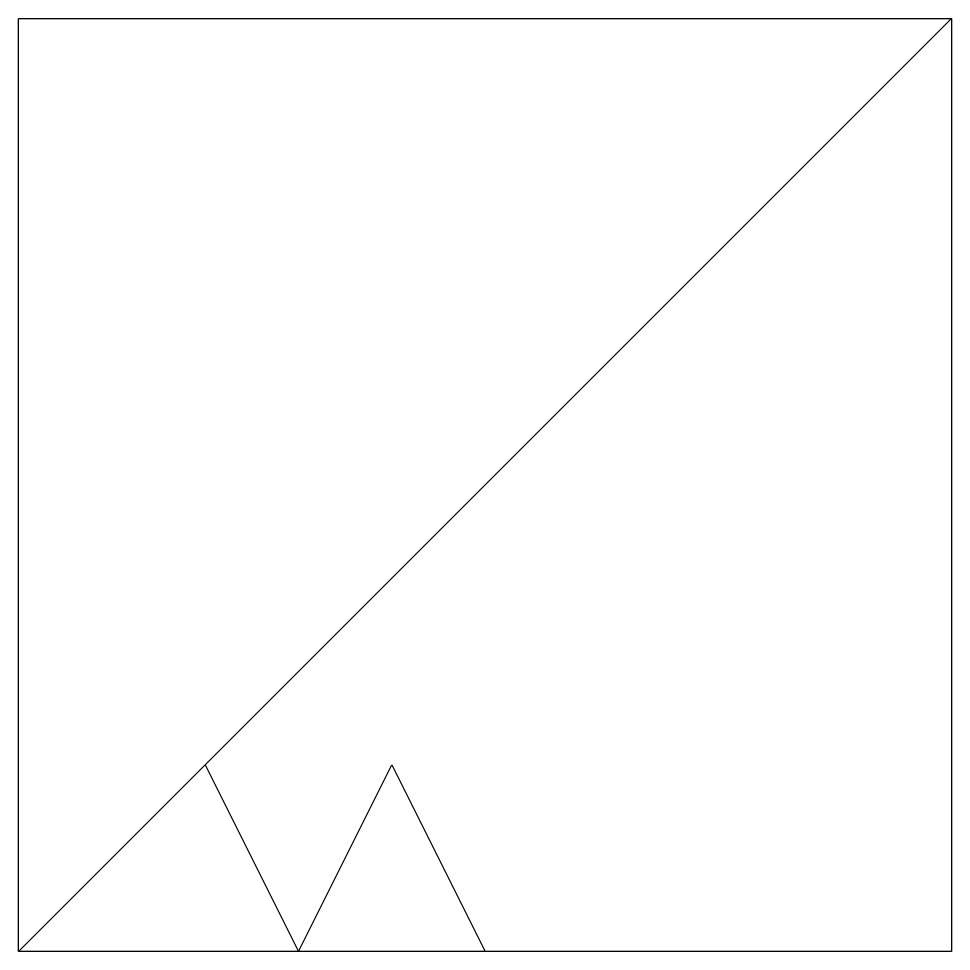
# Model space of a CAD drawing. Header units: metres. Extents: x 0 to 1000, y 0 to 1000.
import ezdxf

# ---------------------------------------------------------------- set-up
doc = ezdxf.new("R2010")
doc.units = ezdxf.units.M

msp = doc.modelspace()

# ---------------------------------------------------------------- linework, layer by layer
msp.add_line((0, 0), (1000, 1000))
msp.add_lwpolyline([(0, 0), (0, 1000), (1000, 1000), (1000, 0)], close=True)
msp.add_lwpolyline([(0, 0), (200, 200), (300, 0), (400, 200), (500, 0)])

doc.saveas('drawing.dxf')
